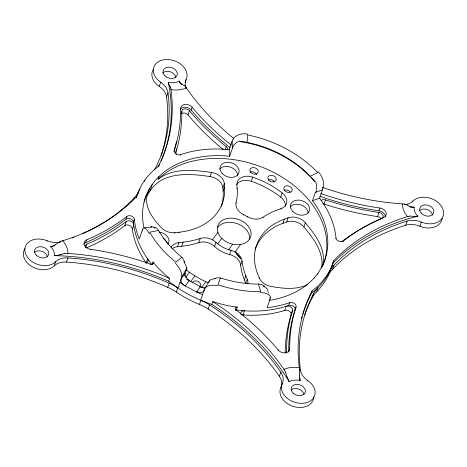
<?xml version="1.0" encoding="UTF-8"?>
<svg xmlns="http://www.w3.org/2000/svg" width="467" height="467" viewBox="0 0 467 467"><rect width="100%" height="100%" fill="white"/><g stroke="black" fill="none" stroke-linecap="round" stroke-linejoin="round"><path stroke-width="0.7" d="M299.68 372.427L299.656 375.275M247.101 142.4L247.539 134.957A103.651 76.296 19.1 0 1 317.735 172.627L310.228 176.275A93.698 68.97 19.1 0 0 247.101 142.4L245.385 142.102M321.594 267.918C324.104 252.162 313.427 238.322 303.9 226.956A12.983 9.556 19.1 0 0 286.68 221.965L282.973 223.302A68.275 50.261 19.1 0 0 255.087 249.501M322.242 266.692C327.18 250.172 315.377 234.743 305.342 222.806A12.983 9.556 19.1 0 0 288.121 217.815L284.409 219.151A68.275 50.261 19.1 0 0 257.883 274.497L259.29 277.97A12.983 9.556 19.1 0 0 270.819 286.388C282.71 288.565 295.664 290.019 307.017 284.882M220.418 277.912L218.06 284.852A103.651 76.296 19.1 0 0 260.65 291.723L258.56 284.07A93.698 68.97 19.1 0 1 220.418 277.912A11.366 10.572 13.8 0 0 214.598 278.501M46.992 241.305L47.167 240.785A17.314 12.743 19.1 0 0 60.558 241.982M25.014 248.543A17.314 12.743 19.1 0 0 31.809 266.546A17.314 12.743 19.1 0 0 54.195 265.892L55.631 261.742A17.314 12.743 19.1 0 1 67.861 257.907A227.178 167.221 19.1 0 1 169.171 283.195A43.279 31.855 19.1 0 1 177.787 287.929L176.351 292.079A103.651 76.296 19.1 0 0 199.438 304.472A43.279 31.855 19.1 0 1 208.165 309.043A227.178 167.221 19.1 0 1 279.406 376.344A17.314 12.743 19.1 0 1 280.877 387.528A17.314 12.743 19.1 0 0 294.017 406.634A17.314 12.743 19.1 0 0 313.719 396.728M54.195 265.892A17.314 12.743 19.1 0 1 66.419 262.057L67.861 257.907M83.78 244.083A6.491 4.781 19.1 0 1 85.665 242.636L86.623 239.869A237.995 175.189 19.1 0 0 126.919 216.425A4.326 3.187 19.1 0 1 131.455 216.081A4.326 3.187 19.1 0 1 134.373 219.385A103.651 76.296 19.1 0 0 139.265 239.063L142.143 230.762A12.983 4.746 83.8 0 1 142.99 228.999M85.659 247.773L86.92 244.136A240.161 176.783 19.1 0 0 126.248 221.51A4.326 3.187 19.1 0 1 130.719 221.171A4.326 3.187 19.1 0 1 133.667 224.399A103.651 76.296 19.1 0 0 147.549 258.771L151.757 264.386M90.242 249.792L90.423 249.273A6.491 4.781 19.1 0 1 84.381 245.023A6.491 4.781 19.1 0 1 86.623 239.869M161.062 155.581A227.178 167.221 19.1 0 0 166.556 96.938A17.314 12.743 19.1 0 0 159.247 86.383L160.683 82.233A17.314 12.743 19.1 0 1 155.418 64.277A17.314 12.743 19.1 0 1 177.051 61.924A17.314 12.743 19.1 0 1 186.123 79.472A17.314 12.743 19.1 0 0 186.391 88.596M166.556 96.938L167.992 92.781A17.314 12.743 19.1 0 0 160.683 82.233M85.665 242.636A237.995 175.189 19.1 0 0 125.962 219.192L126.919 216.425M86.558 247.825A240.161 176.783 19.1 0 0 124.812 225.666L126.248 221.51M134.122 198.825L134.566 197.523A43.279 31.855 19.1 0 0 138.798 191.4L138.711 191.657M136.376 197.331L136.615 196.636A103.651 76.296 19.1 0 1 158.202 166.48A229.338 168.815 19.1 0 0 170.98 89.641L170.759 88.245M138.168 193.215L138.442 192.439M144.379 181.371L144.799 180.157M146.253 263.143A4.326 3.187 19.1 0 0 146.107 262.921A103.651 76.296 19.1 0 1 132.225 228.55C134.934 225.719 132.336 222.298 134.373 219.385M154.635 169.76L154.816 169.241A227.178 167.221 19.1 0 0 167.992 92.781M185.136 82.326L185.586 81.025M185.673 80.768L186.123 79.472M144.023 201.633A94.994 69.927 19.1 0 1 148.529 191.412L149.487 188.645A47.564 35.007 19.1 0 1 150.841 186.38L155.359 180.221L158.967 176.532A94.994 69.927 19.1 0 1 229.682 156.258L232.56 147.951L232.058 141.355A12.983 8.371 -4.3 0 1 233.121 139.4M158.021 166.999L158.202 166.48M147.257 195.259L149.948 191.131L152.347 184.208M180.501 109.004L180.682 108.484A6.491 4.781 19.1 0 1 185.014 104.456A6.491 4.781 19.1 0 1 192.1 107.247A237.995 175.189 19.1 0 0 231.404 145.103M322.318 266.715A94.994 69.927 19.1 0 0 275.302 173.275A94.994 69.927 19.1 0 0 158.009 179.305L158.967 176.532M181.476 112.6L181.832 111.56A4.326 3.187 19.1 0 1 184.722 108.869A4.326 3.187 19.1 0 1 189.444 110.732A240.161 176.783 19.1 0 0 226.244 146.661A4.326 3.187 19.1 0 1 227.715 149.656M173.94 151.372L174.36 150.164A237.995 175.189 19.1 0 0 180.682 108.484M223.273 149.568A240.161 176.783 19.1 0 1 188.008 114.888L189.444 110.732M175.75 152.639L175.931 152.119A240.161 176.783 19.1 0 0 181.832 111.56M229.951 147.484A237.995 175.189 19.1 0 1 191.143 110.014L192.1 107.247M180.56 155.143L180.741 154.624A103.651 76.296 19.1 0 1 229.18 149.662L232.058 141.355M146.107 262.921L147.549 258.771A4.326 3.187 19.1 0 1 145.984 263.067M150.584 264.701L150.759 264.182A2.166 1.594 19.1 0 0 153.036 263.867A2.166 1.594 19.1 0 0 153.013 261.987L156.795 266.377A103.651 76.296 19.1 0 0 169.667 278.484L168.71 281.251A103.651 76.296 19.1 0 0 176.053 286.744L177.787 287.929M152.114 264.579L153.013 261.987M174.74 233.214L174.921 232.694L179.135 232.239A68.275 50.261 19.1 0 0 224.58 187.045L224.318 183.578A12.983 9.556 19.1 0 0 211.493 172.446C193.764 169.941 173.123 167.618 158.009 179.305M178.954 232.759L179.135 232.239M171.967 248.748A12.983 9.556 19.1 0 1 177.478 246.739L178.914 242.589L183.128 242.134A81.258 59.817 19.1 0 0 200.168 238.456A12.983 9.556 19.1 0 1 215.993 242.32L217.745 243.856A25.965 19.112 19.1 0 0 228.69 249.728L231.054 250.4A12.983 9.556 19.1 0 1 242.093 260.954A81.258 59.817 19.1 0 0 245.87 275.799L247.276 279.272A12.983 9.556 19.1 0 1 247.784 283.883M177.478 246.739L181.692 246.284L183.128 242.134M176.351 292.079A43.279 31.855 19.1 0 0 167.735 287.351L169.171 283.195M221.27 206.49A68.275 50.261 19.1 0 0 223.144 191.201L222.882 187.728A12.983 9.556 19.1 0 0 210.051 176.602L211.493 172.446M225.164 149.773L226.244 146.661M209.87 280.031L204.744 288.483L200.641 300.217L194.517 297.461A103.651 76.296 19.1 0 1 183.572 291.589L177.997 288.069L181.996 276.569L186.864 268.151L186.782 267.673M184.138 276.02L186.864 268.151M181.692 246.284A81.258 59.817 19.1 0 0 198.726 242.612L200.168 238.456M222.882 187.728L224.318 183.578M223.144 191.201L224.58 187.045M247.276 279.272L245.835 283.422L244.434 279.955A81.258 59.817 19.1 0 1 240.657 265.11A12.983 9.556 19.1 0 0 229.618 254.55A25.965 19.112 19.1 0 1 214.557 246.471L215.993 242.32M237.043 188.866L236.956 184.879A12.983 9.556 19.1 0 1 252.67 177.133A77.901 57.342 19.1 0 1 282.173 192.959A12.983 9.556 19.1 0 1 281.152 208.591L280.971 209.111M199.438 304.472L200.874 300.316L202.871 301.139A103.651 76.296 19.1 0 0 211.825 304.385A229.338 168.815 19.1 0 1 289.266 381.784A12.983 9.556 19.1 0 1 300.153 380.605A229.338 168.815 19.1 0 1 299.493 377.213M235.917 203.25L236.098 202.731A81.258 59.817 19.1 0 0 237.218 188.347M208.866 282.138L209.502 280.299M236.541 184.698A12.983 9.556 19.1 0 1 251.234 181.284L252.67 177.133M208.165 309.043L209.601 304.893A43.279 31.855 19.1 0 0 200.874 300.316M211.825 304.385L212.783 301.618A103.651 76.296 19.1 0 0 231.031 306.212L237.254 307.187L236.296 309.96A2.166 1.594 19.1 0 0 235.485 309.977M229.618 254.55L231.054 250.4M243.599 215.217L243.774 214.697A12.983 9.556 19.1 0 1 236.098 202.731M247.09 217.091L247.271 216.571A12.983 9.556 19.1 0 0 263.061 217.202A81.258 59.817 19.1 0 1 277.439 209.934L281.152 208.591M240.657 265.11L242.093 260.954M262.886 217.721L263.061 217.202M244.434 279.955L245.87 275.799M235.806 310.432L235.987 309.913A2.166 1.594 19.1 0 1 235.298 308.01A2.166 1.594 19.1 0 1 237.254 307.187M285.331 206.443A12.983 9.556 19.1 0 0 280.737 197.115L282.173 192.959M241.888 314.992A4.326 3.187 19.1 0 1 243.056 314.945L244.492 310.788A103.651 76.296 19.1 0 0 286.224 306.264L288.659 305.459A4.326 3.187 19.1 0 1 293.375 306.253A4.326 3.187 19.1 0 1 295.033 309.919A237.995 175.189 19.1 0 0 288.717 351.593A6.491 4.781 19.1 0 1 288.699 351.955M259.109 278.484L259.29 277.97M282.973 223.302L284.409 219.151M286.68 221.965L288.121 217.815M270.294 297.31A12.983 7.396 -22 0 1 269.961 299.347L267.083 307.648A103.651 76.296 19.1 0 0 289.616 302.692A4.326 3.187 19.1 0 1 294.333 303.48A4.326 3.187 19.1 0 1 295.996 307.152A237.995 175.189 19.1 0 0 289.674 348.826L288.717 351.593M322.522 265.939L323.001 264.555A94.994 69.927 19.1 0 0 312.516 200.705L315.388 192.398L322.44 189.853A12.983 6.497 70.1 0 0 322.925 187.588M303.9 226.956L305.342 222.806M320.823 193.56A237.995 175.189 19.1 0 0 379.934 208.037A6.491 4.781 19.1 0 1 385.976 212.292A6.491 4.781 19.1 0 1 383.734 217.441A237.995 175.189 19.1 0 0 343.432 240.884A4.326 3.187 19.1 0 1 338.902 241.229A4.326 3.187 19.1 0 1 335.983 237.925A103.651 76.296 19.1 0 0 319.562 198.154L322.44 189.853M243.056 314.945A103.651 76.296 19.1 0 0 284.788 310.415L286.224 306.264A4.326 3.187 19.1 0 1 290.877 307.111A4.326 3.187 19.1 0 1 292.511 310.73A240.161 176.783 19.1 0 0 286.604 351.289L286.067 352.848A4.326 3.187 19.1 0 0 286.604 351.289M288.659 305.459L289.616 302.692M322.814 203.793A4.326 3.187 19.1 0 1 324.016 204.044L325.452 199.894A240.161 176.783 19.1 0 0 378.988 212.438A4.326 3.187 19.1 0 1 383.016 215.275A4.326 3.187 19.1 0 1 381.521 218.708M278.075 350.583L278.256 350.063A237.995 175.189 19.1 0 0 235.987 309.913M285.174 352.836A240.161 176.783 19.1 0 1 291.069 314.881L292.511 310.73M295.033 309.919L295.996 307.152M279.406 376.344L280.842 372.193A227.178 167.221 19.1 0 0 209.601 304.893M314.396 278.157L314.694 277.293A47.564 35.007 19.1 0 0 316.433 275.238L317.624 273.639M317.624 274.211L323.001 264.555M302.844 313.923A229.338 168.815 19.1 0 1 311.197 293.597L312.154 290.83A103.651 76.296 19.1 0 0 333.742 260.674A229.338 168.815 19.1 0 1 407.539 216.577L408.164 216.39M322.16 266.972L322.463 266.108M280.877 387.528L282.313 383.378A17.314 12.743 19.1 0 0 280.842 372.193M304.723 314.916A227.178 167.221 19.1 0 1 312.184 297.759L313.62 293.603A43.279 31.855 19.1 0 1 318.074 287.596A103.651 76.296 19.1 0 0 329.638 271.45A43.279 31.855 19.1 0 1 333.87 265.32A227.178 167.221 19.1 0 1 407.101 221.089A17.314 12.743 19.1 0 1 421.269 222.058A17.314 12.743 19.1 0 0 442.185 218.153A17.314 12.743 19.1 0 0 434.987 200.337A17.314 12.743 19.1 0 0 412.805 201.108A17.314 12.743 19.1 0 1 404.994 204.774M312.184 297.759A43.279 31.855 19.1 0 1 316.638 291.752L318.074 287.596L316.883 288.764A103.651 76.296 19.1 0 1 311.197 293.597M335.802 238.444L335.983 237.925M316.638 291.752A103.651 76.296 19.1 0 0 328.202 275.6L330.315 270.002A103.651 76.296 19.1 0 0 332.784 263.441L333.742 260.674M328.202 275.6A43.279 31.855 19.1 0 1 332.434 269.477L333.87 265.32M342.101 241.597L342.188 241.334A240.161 176.783 19.1 0 1 380.979 218.941M343.251 241.404L343.432 240.884M300.263 370.582L300.444 370.062A227.178 167.221 19.1 0 1 313.62 293.603M307.572 381.136L307.753 380.617A17.314 12.743 19.1 0 1 300.444 370.062M385.328 216.968A6.491 4.781 19.1 0 0 378.976 210.804L379.934 208.037M381.171 218.696A4.326 3.187 19.1 0 0 377.552 216.595L378.988 212.438M383.553 217.961L383.734 217.441M412.536 201.884L412.805 201.108M332.434 269.477A227.178 167.221 19.1 0 1 405.66 225.24L407.101 221.089M405.66 225.24A17.314 12.743 19.1 0 1 419.833 226.215L421.269 222.058M148.529 191.412C142.207 204.581 152.405 218.194 161.08 227.499A12.983 9.556 19.1 0 0 174.921 232.694M138.798 191.4L138.127 192.842A103.651 76.296 19.1 0 0 136.335 197.337M181.354 278.379L185.165 273.055A6.52 4.098 40.5 0 0 189.228 280.288M185.586 277.468L189.357 272.197A77.901 57.342 19.1 0 1 186.164 269.803M212.526 239.834L217.896 232.333M179.912 282.535L185.306 285.944L189.094 280.655L203.355 288.069M190.688 281.654L194.844 275.845A77.901 57.342 19.1 0 0 205.789 281.718L208.101 282.751M217.745 243.856L221.702 238.328M185.306 285.944L196.625 292.021L200.413 286.726M201.627 287.526L205.789 281.718M228.69 249.728L232.648 244.2M204.838 289.347L203.991 290.527A6.52 4.238 30.3 0 1 196.747 291.688M235.17 251.982L240.709 258.718L235.17 251.982L240.54 244.48M149.948 191.131C162.697 171.272 189.719 173.467 210.051 176.602M181.92 257.253L175.79 262.174A103.651 76.296 19.1 0 1 149.738 232.204L158.582 230.424A93.698 68.97 19.1 0 0 181.92 257.253A11.366 9.836 73 0 1 184.623 262.448M55.398 244.65L59.729 241.953M54.639 245.099L54.826 244.988A14.098 7.507 -32.7 0 0 55.38 244.615M312.516 200.705L319.562 198.154M60.885 254.544L62.683 253.966M60.821 254.568L59.986 254.836M62.187 240.931L62.817 240.733A229.338 168.815 19.1 0 0 136.615 196.636M51.23 246.5L50.564 246.675A12.983 9.556 19.1 0 1 54.184 255.642A229.338 168.815 19.1 0 1 168.71 281.251M410.172 207.091A229.338 168.815 19.1 0 0 414.252 207.202A12.983 9.556 19.1 0 0 417.877 216.174L417.206 216.338M150.934 227.02L151.886 226.904L144.747 227.744M142.143 230.762L142.645 230.704M258.56 284.07L260.207 284.21A11.155 9.725 -32.9 0 1 264.614 286.294M410.4 215.999L413.616 216.548A14.098 6.719 -30.1 0 0 414.013 216.641L414.188 216.63M54.441 255.647L56.221 255.624A7.816 4.682 -10.6 0 0 57.651 255.455M414.252 207.202L412.268 207.085A7.816 5.02 -12.1 0 1 411.001 206.817M322.218 187.296A229.338 168.815 19.1 0 0 402.408 203.875L404.282 204.061M169.667 278.484A229.338 168.815 19.1 0 0 67.943 253.435L66.028 253.377A7.641 5.026 -8.7 0 0 64.464 253.523M236.296 309.96L244.492 310.788A4.326 3.187 19.1 0 0 240.873 314.414M202.555 294.683L196.625 292.021M407.101 204.984L409.121 206.064M181.937 84.148L184.558 85.73M189.094 280.655L186.397 278.974M194.844 275.845L189.357 272.197M169.69 85.94L170.111 86.523M169.76 86.027L169.457 85.624M186.035 87.434L186.403 87.971A229.338 168.815 19.1 0 0 233.909 138.582M212.783 301.618A229.338 168.815 19.1 0 1 283.948 369.344L284.321 369.887M179.521 81.626L179.17 81.06A12.983 9.556 19.1 0 1 168.283 82.245A229.338 168.815 19.1 0 1 161.197 160.87M289.266 381.784L288.921 381.212M158.582 230.424L157.782 229.268A11.155 7.951 -81.5 0 0 154.343 227.108A94.994 69.927 19.1 0 0 154.968 228.334M285.576 372.222L287.129 377.079M269.622 298.518L269.961 299.347M168.622 83.739L168.283 82.245M300.153 380.605L299.855 378.93M312.154 290.83A229.338 168.815 19.1 0 0 299.37 367.669L299.563 369.234M229.18 149.662L229.682 156.258M291.11 389.968A7.355 5.417 19.1 0 1 298.722 389.093A7.355 5.417 19.1 0 1 303.964 394.592M307.753 380.617A17.314 12.743 19.1 0 1 313.018 398.573A17.314 12.743 19.1 0 1 291.385 400.919A17.314 12.743 19.1 0 1 282.313 383.378M66.419 262.057A227.178 167.221 19.1 0 1 167.735 287.351M55.631 261.742A17.314 12.743 19.1 0 1 33.449 262.512A17.314 12.743 19.1 0 1 26.251 244.696A17.314 12.743 19.1 0 1 47.167 240.785M134.566 197.523A227.178 167.221 19.1 0 1 82.571 233.751M74.125 237.277A227.178 167.221 19.1 0 1 72.134 238.036M154.816 169.241A43.279 31.855 19.1 0 1 154.6 169.649M159.247 86.383A17.314 12.743 19.1 0 1 153.246 69.466M185.469 81.159A17.314 12.743 19.1 0 1 185.276 82.017M442.144 218.387A17.314 12.743 19.1 0 1 419.833 226.215M139.073 190.84A103.651 76.296 19.1 0 1 139.937 189.176M419.611 210.477A7.355 5.417 19.1 0 1 427.223 209.601A7.355 5.417 19.1 0 1 432.46 215.106M162.627 73.15A7.355 5.417 19.1 0 1 170.292 71.795A7.355 5.417 19.1 0 1 175.855 77.411M34.505 252.273A7.355 5.417 19.1 0 1 42.118 251.398A7.355 5.417 19.1 0 1 47.354 256.897M85.333 247.329A4.326 3.187 19.1 0 1 86.92 244.136M176.532 148.915A240.161 176.783 19.1 0 1 175.901 151.384M124.812 225.666A4.326 3.187 19.1 0 1 129.277 225.322A4.326 3.187 19.1 0 1 132.225 228.55M284.788 310.415A4.326 3.187 19.1 0 1 289.435 311.261A4.326 3.187 19.1 0 1 291.069 314.881M321.092 200.512A4.326 3.187 19.1 0 1 325.452 199.894M377.552 216.595A240.161 176.783 19.1 0 1 324.016 204.044M342.188 241.334A4.326 3.187 19.1 0 1 341.54 241.719M176.211 154.268A4.326 3.187 19.1 0 1 175.931 152.119M181.394 113.732A4.326 3.187 19.1 0 1 188.008 114.888M251.234 181.284A77.901 57.342 19.1 0 1 280.737 197.115M243.774 214.697A25.965 19.112 19.1 0 1 247.271 216.571M217.686 227.476A17.314 12.743 19.1 0 1 237.376 223.687A17.314 12.743 19.1 0 1 249.6 239.221M198.726 242.612A12.983 9.556 19.1 0 1 214.557 246.471M171.103 247.195A12.983 9.556 19.1 0 1 178.914 242.589M301.478 318.657A229.338 168.815 19.1 0 1 302.038 316.62M332.784 263.441A229.338 168.815 19.1 0 1 417.877 216.174M314.694 277.293A94.994 69.927 19.1 0 1 269.132 300.433M144.075 228.071A94.994 69.927 19.1 0 1 149.487 188.645M232.508 147.946A13.234 9.363 2.2 0 1 239.775 141.046M159.451 164.763A229.338 168.815 19.1 0 1 158.838 166.054M54.616 245.613A229.338 168.815 19.1 0 1 50.564 246.675M181.324 84.515A229.338 168.815 19.1 0 1 179.17 81.06M176.514 141.524A237.995 175.189 19.1 0 1 174.185 150.427M125.962 219.192A4.326 3.187 19.1 0 1 130.497 218.848A4.326 3.187 19.1 0 1 133.416 222.158M180.379 109.15A6.491 4.781 19.1 0 1 191.143 110.014M378.976 210.804A237.995 175.189 19.1 0 1 319.866 196.327M289.674 348.826A6.491 4.781 19.1 0 1 285.343 352.859A6.491 4.781 19.1 0 1 278.256 350.063M90.423 249.273A237.995 175.189 19.1 0 1 150.759 264.182M54.709 245.309A9.206 5.073 -33.8 0 1 51.172 246.704M59.723 241.853A8.873 4.075 -33.3 0 1 62.222 240.849M62.817 240.733A25.965 19.112 19.1 0 1 67.943 253.435M62.712 254.025A10.881 7.116 -8.7 0 1 64.481 253.593M59.904 254.708A12.212 7.063 -10.9 0 1 57.616 255.321M186.403 87.971A25.965 19.112 19.1 0 1 170.98 89.641M170.496 87.247A7.641 2.008 -85.1 0 1 170.764 88.164M170.093 86.617A10.881 2.825 -85.3 0 1 170.467 87.399M169.474 85.385A12.212 2.901 88.9 0 1 168.949 84.346M168.908 84.661A7.816 1.932 -89.7 0 1 168.622 83.803M181.412 84.042A9.206 4.582 78.2 0 1 179.433 81.848M181.885 84.083A14.098 6.748 77.2 0 1 181.54 83.856M184.558 85.613A8.873 4.04 72 0 1 186.059 87.352M417.3 216.11A9.206 4.197 -29.3 0 1 414.287 216.519M408.14 216.478A8.873 4.454 -35.3 0 1 410.376 216.04M407.539 216.577A25.965 19.112 19.1 0 1 402.408 203.875M404.276 204.079A7.641 4.647 -7.2 0 1 405.66 204.406M405.724 204.342A10.881 6.661 -7.4 0 1 407.142 204.955M410.896 206.934A12.212 8.009 -13.6 0 1 409.045 206.122M288.997 380.949A9.206 3.707 73.5 0 1 287.538 377.809M287.293 377.733A14.098 5.954 74.4 0 1 287.088 377.097M284.286 369.969A8.873 4.413 74 0 1 285.53 372.263M283.948 369.344A25.965 19.112 19.1 0 1 299.37 367.669M299.54 369.286A7.641 1.629 -87.7 0 1 299.627 370.681M299.726 370.529A10.881 2.37 -87.5 0 1 299.75 372.374M299.557 377.809A12.212 3.847 -87.1 0 1 299.487 375.345M299.867 378.912A7.816 2.271 -87.4 0 1 299.738 377.622M180.741 154.624A4.326 3.187 19.1 0 1 176.024 153.83A4.326 3.187 19.1 0 1 174.36 150.164M267.889 291.373A9.83 7.239 19.1 0 1 268.432 292.721M159.013 232.064A9.83 7.239 19.1 0 1 167.997 244.142M163.141 238.205A9.83 7.239 19.1 0 1 167.314 243.383M219.782 169.042A9.83 7.239 19.1 0 1 230.71 167.215A9.83 7.239 19.1 0 1 237.691 175.621M290.223 206.916A9.83 7.239 19.1 0 1 300.993 204.966A9.83 7.239 19.1 0 1 308.179 213.191M250.067 172.049A4.326 3.187 19.1 0 1 256.605 174.524M268.449 179.643A4.326 3.187 19.1 0 1 274.421 182.013M284.199 190.197A4.326 3.187 19.1 0 1 290.281 192.223M264.106 286.65A13.28 7.373 -13.6 0 1 267.807 290.643M264.649 286.253A94.994 69.927 19.1 0 1 263.382 286.324M215.719 278.852A94.994 69.927 19.1 0 1 214.563 278.425M184.734 262.419A94.994 69.927 19.1 0 1 183.776 261.713M240.219 141.688A94.994 69.927 19.1 0 1 314.764 181.692M210.062 280.171A12.732 8.027 18.3 0 1 214.738 278.735M260.282 292.692A12.918 6.626 -10.8 0 1 270.375 297.298M240.05 141.583A11.155 3.082 9.3 0 1 245.373 141.956M311.343 177.279A11.155 1.961 50.7 0 1 314.968 181.768M315.628 181.535A13.234 7.799 66.4 0 1 315.616 192.678M232.881 139.318A12.918 9.731 3.1 0 1 247.808 134.134M318.097 171.675A12.918 8.295 67.3 0 1 323.327 187.909M151.711 226.909A13.28 4.962 76.3 0 1 154.384 227.902M142.803 228.503A12.918 4.355 73.1 0 1 149.3 233.663M175.288 263.125A12.936 6.614 50.3 0 1 181.622 276.733M192.369 282.704A4.326 3.187 19.1 0 1 198.493 281.677A4.326 3.187 19.1 0 1 199.532 286.89M204.54 289.073A12.936 7.53 16.6 0 1 217.908 285.822M184.348 262.512A12.732 7.209 50.2 0 1 186.421 267.521M205.865 287.386A6.52 4.623 39 0 1 200.378 286.826M185.276 286.032A6.52 4.641 34.6 0 1 181.278 278.338M293.101 393.097A7.355 5.417 19.1 0 0 305.167 392.584A7.355 5.417 19.1 0 0 296.551 384.37A7.355 5.417 19.1 0 0 293.101 393.097M421.602 213.606A7.355 5.417 19.1 0 0 433.668 213.098A7.355 5.417 19.1 0 0 425.052 204.879A7.355 5.417 19.1 0 0 421.602 213.606M164.991 75.911A7.355 5.417 19.1 0 0 177.057 75.397A7.355 5.417 19.1 0 0 168.441 67.184A7.355 5.417 19.1 0 0 164.991 75.911M36.496 255.402A7.355 5.417 19.1 0 0 48.556 254.889A7.355 5.417 19.1 0 0 39.946 246.675A7.355 5.417 19.1 0 0 36.496 255.402M222.053 238.672A17.314 12.743 19.1 0 0 250.435 237.47A17.314 12.743 19.1 0 0 230.167 218.136A17.314 12.743 19.1 0 0 222.053 238.672M222.397 173.701A9.83 7.239 19.1 0 0 238.655 173.49A9.83 7.239 19.1 0 0 227.581 162.259A9.83 7.239 19.1 0 0 222.397 173.701M292.955 211.598A9.83 7.239 19.1 0 0 309.172 211.236A9.83 7.239 19.1 0 0 297.958 200.08A9.83 7.239 19.1 0 0 292.955 211.598M250.896 172.556A4.326 3.187 19.1 0 0 258.064 172.521A4.326 3.187 19.1 0 0 253.242 167.548A4.326 3.187 19.1 0 0 250.896 172.556M268.969 180.443A4.326 3.187 19.1 0 0 276.067 180.145A4.326 3.187 19.1 0 0 271 175.312A4.326 3.187 19.1 0 0 268.969 180.443M284.888 190.816A4.326 3.187 19.1 0 0 292.038 190.705A4.326 3.187 19.1 0 0 287.147 185.773A4.326 3.187 19.1 0 0 284.888 190.816"/></g></svg>
